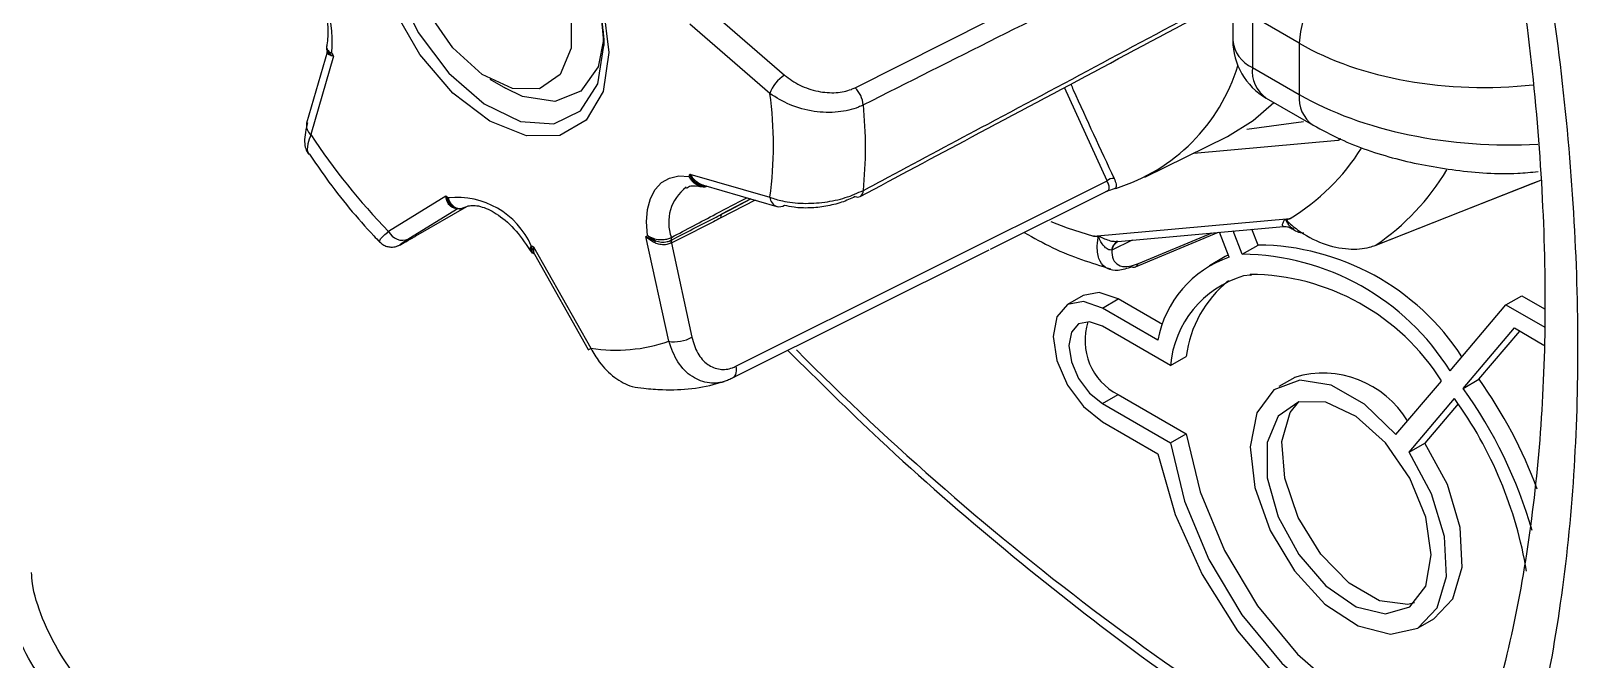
# Model space of a CAD drawing. Extents: x 7 to 113, y 1 to 87.
# Drawn here: x 11.215 to 12.616, y 2.91 to 3.474 of the extents above; entities that cross this region are included whole.
import ezdxf

# ---------------------------------------------------------------- set-up
doc = ezdxf.new("R2010")
doc.units = 0
doc.header["$MEASUREMENT"] = 0
doc.layers.add('OBJECT', color=7, linetype='CONTINUOUS')

msp = doc.modelspace()

# ---------------------------------------------------------------- linework, layer by layer
at = {"layer": 'OBJECT'}
for p, q in [((11.9541, 3.4233), (12.2999, 3.5974)), ((12.2931, 3.512), (12.2931, 3.4659)), ((11.8261, 3.4906), (11.8908, 3.4346)), ((11.8776, 3.4181), (11.8058, 3.4802)), ((12.3527, 3.4632), (12.3106, 3.4875)), ((12.3106, 3.4875), (12.3106, 3.4414)), ((12.3527, 3.4632), (12.3527, 3.4171)), ((11.4805, 3.456), (11.4618, 3.3915)), ((11.486, 3.4516), (11.4656, 3.3812)), ((11.4805, 3.4562), (11.4806, 3.4563)), ((12.3106, 3.4414), (12.3527, 3.4171)), ((11.6262, 3.431), (11.6403, 3.4228)), ((12.1803, 3.3397), (12.1421, 3.4235)), ((12.3231, 3.414), (12.3652, 3.3897)), ((12.3056, 3.3861), (12.3566, 3.3931)), ((12.2142, 3.343), (12.2882, 3.3796)), ((12.3875, 3.3763), (12.3901, 3.3778)), ((12.258, 3.3647), (12.3875, 3.3763)), ((11.8058, 3.3458), (11.8776, 3.3251)), ((11.8181, 3.3358), (11.884, 3.3168)), ((11.8472, 3.1735), (12.1803, 3.3397)), ((11.5354, 3.2945), (11.5868, 3.3262)), ((11.8643, 3.3225), (11.8335, 3.3065)), ((11.8604, 3.3236), (11.8343, 3.3099)), ((12.0757, 3.2784), (12.18, 3.3305)), ((11.5978, 3.315), (11.5536, 3.2877)), ((11.56, 3.2904), (11.6057, 3.3167)), ((12.1681, 3.2901), (12.3445, 3.3059)), ((12.1898, 3.2855), (12.3387, 3.2988)), ((12.2057, 3.2625), (12.2803, 3.2936)), ((12.2899, 3.2714), (12.2812, 3.2937)), ((12.3015, 3.274), (12.2935, 3.2948)), ((12.3157, 3.2822), (12.3102, 3.2963)), ((11.6656, 3.2807), (11.717, 3.1896)), ((11.7868, 3.1959), (11.7664, 3.2897)), ((11.7892, 3.284), (11.7888, 3.2838)), ((11.789, 3.2865), (11.7895, 3.2868)), ((11.7892, 3.284), (11.8076, 3.1995)), ((12.2028, 3.2867), (12.1844, 3.2776)), ((12.1896, 3.2853), (12.1898, 3.2855)), ((12.2083, 3.2655), (12.2746, 3.2931)), ((12.3015, 3.274), (12.3157, 3.2822)), ((12.4207, 3.2817), (12.4213, 3.282)), ((11.6663, 3.274), (11.7146, 3.1884)), ((12.0741, 3.2776), (11.8427, 3.1622)), ((12.1844, 3.2776), (12.1841, 3.2777)), ((12.2861, 3.2718), (12.272, 3.2636)), ((12.2891, 3.2734), (12.2861, 3.2718)), ((12.3089, 3.2551), (12.3027, 3.2546)), ((12.3089, 3.2551), (12.3086, 3.2558)), ((12.3089, 3.2551), (12.3105, 3.2561)), ((12.1589, 3.237), (12.1447, 3.2288)), ((12.176, 3.2257), (12.1901, 3.2339)), ((12.2258, 3.1969), (12.176, 3.2257)), ((12.2301, 3.2108), (12.1901, 3.2339)), ((12.4881, 3.1694), (12.5382, 3.2285)), ((12.5382, 3.2285), (12.5523, 3.2367)), ((12.5382, 3.2285), (12.573, 3.2084)), ((12.5523, 3.2367), (12.5727, 3.2249)), ((12.2371, 3.1741), (12.176, 3.2094)), ((12.4999, 3.1536), (12.5458, 3.2078)), ((12.514, 3.1618), (12.5507, 3.205)), ((12.5458, 3.2078), (12.5723, 3.1925)), ((12.2371, 3.1741), (12.2513, 3.1822)), ((12.3486, 3.1635), (12.3345, 3.1554)), ((12.4394, 3.1121), (12.4803, 3.1602)), ((12.4999, 3.1536), (12.514, 3.1618)), ((12.176, 3.14), (12.1901, 3.1481)), ((12.176, 3.14), (12.2371, 3.1047)), ((12.1901, 3.1481), (12.2513, 3.1128)), ((12.4513, 3.0963), (12.4921, 3.1445)), ((12.4954, 3.1398), (12.4654, 3.1044)), ((12.176, 3.1236), (12.2258, 3.0949)), ((12.2371, 3.1047), (12.2513, 3.1128)), ((12.4513, 3.0963), (12.4654, 3.1044)), ((12.4594, 2.9388), (12.4736, 2.947))]:
    msp.add_line(p, q, dxfattribs=at)
at = {"layer": 'OBJECT', "flags": 128}
for points in [[(11.7331, 3.455), (11.7279, 3.4198), (11.7127, 3.3942), (11.6891, 3.3805), (11.6592, 3.3802), (11.6262, 3.3932), (11.5932, 3.4183), (11.5634, 3.4531), (11.5397, 3.4941), (11.5245, 3.5372), (11.5193, 3.5784), (11.5245, 3.6135), (11.5397, 3.6392), (11.5634, 3.6529), (11.5932, 3.6532), (11.6262, 3.6402), (11.6592, 3.615), (11.6891, 3.5803), (11.7127, 3.5393), (11.7279, 3.4961), (11.7331, 3.455)], [(11.6293, 3.6333), (11.6211, 3.6376), (11.5894, 3.6467), (11.562, 3.6418), (11.5419, 3.6236), (11.5312, 3.594), (11.5312, 3.5562), (11.5419, 3.5143), (11.562, 3.4729), (11.5894, 3.4364), (11.6211, 3.4088), (11.6537, 3.3931), (11.6837, 3.391), (11.7078, 3.4027), (11.7233, 3.4269), (11.7287, 3.4611), (11.7287, 3.4611)], [(11.552, 3.5596), (11.557, 3.5876), (11.5713, 3.6061), (11.5931, 3.6125), (11.6194, 3.606), (11.6465, 3.5874), (11.6709, 3.5593), (11.6893, 3.5254), (11.6992, 3.4903), (11.6992, 3.4588), (11.6893, 3.4351), (11.6709, 3.4224), (11.6465, 3.4225), (11.6194, 3.4353), (11.5931, 3.459), (11.5713, 3.4906), (11.557, 3.5257), (11.552, 3.5596)], [(11.7286, 3.4677), (11.7234, 3.442), (11.7081, 3.4202), (11.6845, 3.4109), (11.6557, 3.4155), (11.6403, 3.4228)], [(12.2882, 3.3796), (12.3113, 3.3938), (12.3299, 3.41)], [(11.7679, 3.2908), (11.7669, 3.3029), (11.7678, 3.3141), (11.7704, 3.3239), (11.7747, 3.332), (11.7805, 3.3382), (11.7876, 3.3423), (11.7959, 3.3442), (11.8051, 3.3438)], [(12.4207, 3.2817), (12.5623, 3.3376), (12.5694, 3.3404)], [(12.4213, 3.282), (12.4366, 3.2881), (12.4981, 3.3123), (12.5694, 3.3405)], [(11.8343, 3.3099), (11.8415, 3.3136), (11.8606, 3.3235)], [(12.1297, 3.3032), (12.1443, 3.2977), (12.1681, 3.2901)], [(12.1901, 3.2339), (12.1732, 3.2397), (12.1589, 3.237)], [(12.176, 3.2257), (12.1591, 3.2316), (12.1447, 3.2288), (12.1351, 3.2178), (12.1318, 3.2002), (12.1351, 3.1787), (12.1447, 3.1566), (12.1591, 3.1373), (12.176, 3.1236)], [(12.176, 3.2094), (12.1645, 3.2134), (12.1547, 3.2115), (12.1482, 3.204), (12.1459, 3.192), (12.1482, 3.1774), (12.1547, 3.1624), (12.1645, 3.1492), (12.176, 3.14)], [(11.8472, 3.1735), (11.8474, 3.1714), (11.8474, 3.1695), (11.8471, 3.1677), (11.8467, 3.166), (11.846, 3.1647), (11.8451, 3.1635), (11.844, 3.1627), (11.8427, 3.1622)], [(12.4394, 3.1121), (12.4112, 3.1396), (12.3812, 3.1566), (12.3531, 3.161), (12.33, 3.1524), (12.3146, 3.1317), (12.3086, 3.1013), (12.3127, 3.0647), (12.3265, 3.0261), (12.3484, 2.9899), (12.3758, 2.9602), (12.4057, 2.9405), (12.4345, 2.933), (12.4591, 2.9386), (12.4765, 2.9567), (12.4848, 2.985), (12.483, 3.0206), (12.4714, 3.0591), (12.4513, 3.0963)], [(12.4712, 3.0042), (12.4662, 3.0381), (12.4518, 3.0732), (12.43, 3.1047), (12.4038, 3.1285), (12.3766, 3.1413), (12.3522, 3.1414), (12.3338, 3.1287), (12.324, 3.105), (12.324, 3.0735), (12.3338, 3.0384), (12.3522, 3.0045), (12.3766, 2.9764), (12.4038, 2.9578), (12.43, 2.9513), (12.4518, 2.9577), (12.4662, 2.9762), (12.4712, 3.0042)], [(12.456, 2.9611), (12.4502, 2.9598), (12.4247, 2.9631), (12.3974, 2.9789), (12.372, 3.0049), (12.3518, 3.0378), (12.3397, 3.073), (12.3372, 3.1059), (12.3446, 3.1319), (12.352, 3.1413)], [(12.2513, 3.1128), (12.2638, 3.0607), (12.2856, 3.0082), (12.3153, 2.9587), (12.3511, 2.9153), (12.3907, 2.8807), (12.4315, 2.8572), (12.4711, 2.8461), (12.5068, 2.8482), (12.5188, 2.8524)], [(12.2371, 3.1047), (12.2496, 3.0525), (12.2715, 3.0001), (12.3012, 2.9506), (12.337, 2.9072), (12.3765, 2.8726), (12.4174, 2.849), (12.4569, 2.8379), (12.4927, 2.84), (12.5224, 2.8552), (12.5253, 2.8577)], [(12.4736, 2.947), (12.4906, 2.9648), (12.4989, 2.9932), (12.4972, 3.0287), (12.4856, 3.0673), (12.4654, 3.1044)], [(12.2258, 3.0949), (12.2412, 3.0405), (12.2655, 2.9866), (12.2973, 2.9361), (12.3348, 2.8919), (12.3758, 2.8566), (12.4181, 2.8322), (12.4591, 2.8201), (12.4966, 2.821), (12.5219, 2.8306)]]:
    msp.add_lwpolyline(points, dxfattribs=at)
at = {"layer": 'OBJECT'}
for centre, radius, start, end in [((11.5155, 3.4528), 0.2134, 2.2328, 57.7618), ((11.3649, 3.4632), 0.12, 355.777, 46.6345), ((12.4456, 3.4587), 0.093, 124.7736, 177.2477), ((12.3531, 3.4659), 0.06, 180, 240.0027), ((12.3227, 3.4686), 0.0297, 185.2071, 246.1137), ((11.477, 3.454), 0.00412, 353.7468, 25.7425), ((11.8844, 3.6661), 0.4525, 207.9064, 208.3015), ((11.9064, 3.4086), 0.0303, 121.0403, 161.845), ((12.1383, 3.4922), 0.1668, 287.3723, 342.8225), ((12.3403, 3.4383), 0.0298, 173.9229, 234.7641), ((11.9365, 3.4054), 0.0251, 5.7284, 45.5342), ((11.5424, 3.3716), 0.3384, 352.0997, 7.9003), ((11.568, 3.3695), 0.3954, 354.4369, 5.5631), ((12.3823, 3.414), 0.0298, 173.9265, 234.7255), ((11.4719, 3.3894), 0.0103, 167.9191, 232.5897), ((11.9501, 3.6992), 0.5795, 213.2808, 224.3084), ((12.2435, 3.4727), 0.1949, 301.1951, 327.8388), ((12.297, 3.4635), 0.22, 304.4073, 328.809), ((11.6637, 3.3934), 0.1499, 340.6772, 341.4943), ((11.8134, 3.3355), 0.00304, 101.5911, 129.4598), ((12.186, 3.3337), 0.00828, 86.4155, 133.8738), ((11.7991, 3.584), 0.3339, 230.5149, 230.9942), ((11.5969, 3.2522), 0.0727, 23.707, 96.2984), ((11.8261, 3.3025), 0.0393, 126.8056, 200.1145), ((11.8876, 3.3262), 0.0101, 186.4822, 249.2031), ((11.9562, 3.3307), 0.00549, 247.4796, 295.6939), ((11.955, 3.3312), 0.00649, 303.3419, 0.4736), ((11.5899, 3.3158), 0.00271, 59.334, 96.8072), ((11.8369, 3.3075), 0.00351, 136.4965, 196.5899), ((11.8862, 3.325), 0.00848, 255.1048, 302.5037), ((11.548, 3.3005), 0.014, 205.5413, 293.616), ((12.3079, 3.2898), 0.0362, 24.1676, 25.4977), ((11.7229, 3.4539), 0.1824, 250.9829, 251.7002), ((11.7157, 3.3619), 0.0883, 305.0888, 306.2637), ((11.7579, 3.2886), 0.0172, 344.8599, 350.959), ((11.793, 3.2849), 0.00437, 158.7399, 194.2926), ((11.785, 3.2881), 0.00426, 338.2266, 12.6396), ((11.7936, 3.285), 0.00444, 155.7153, 191.9166), ((12.139, 3.2793), 0.035, 17.0399, 18.3684), ((12.1952, 3.2755), 0.0113, 119.9315, 169.1386), ((12.1968, 3.2748), 0.0127, 123.2525, 166.8619), ((12.3138, 3.0615), 0.2207, 33.0772, 89.5197), ((11.6623, 3.2721), 0.00436, 31.0848, 62.2573), ((12.2036, 3.267), 0.00488, 294.8324, 342.624), ((12.3218, 3.179), 0.0977, 109.0866, 169.4171), ((12.2992, 3.0512), 0.2228, 32.0359, 89.3996), ((12.204, 3.2668), 0.00455, 250.7964, 291.5024), ((12.3294, 3.1658), 0.0927, 106.7274, 174.9006), ((12.3076, 3.0519), 0.2039, 32.1038, 89.7119), ((12.3539, 3.1692), 0.1035, 128.6822, 172.7627), ((12.215, 3.1967), 0.0546, 162.1557, 242.9158), ((11.7393, 3.3341), 0.1462, 261.2485, 288.9703), ((11.792, 3.2274), 0.032, 260.5814, 299.1264), ((11.7084, 3.2036), 0.0165, 292.0636, 301.671), ((13.6605, 4.93), 2.4755, 224.7226, 241.6195), ((12.374, 3.0784), 0.0888, 31.2426, 106.6344), ((12.1583, 2.9094), 0.4199, 16.1562, 35.5603), ((12.1675, 2.9147), 0.4256, 20.4256, 35.494), ((12.1926, 2.9285), 0.3692, 9.5158, 35.7958)]:
    msp.add_arc(centre, radius, start, end, dxfattribs=at)
for centre, major_axis, ratio, start_param, end_param in [((12.5295, 3.5747), (0.2499, 0.0106), 0.603442, 3.901509, 4.819624), ((12.5295, 3.5097), (0.2499, -0.0096), 0.549881, 3.948152, 4.883357), ((12.384, 3.3854), (-0.005, 0.00866), 0.577356, 2.879871, 3.148475)]:
    msp.add_ellipse(centre, major_axis=major_axis, ratio=ratio, start_param=start_param, end_param=end_param, dxfattribs=at)
for points, knots in [([(12.6085, 2.422), (12.6363, 2.4803), (12.6925, 2.5984), (12.7324, 2.786), (12.7505, 2.9543), (12.7555, 3.0943), (12.7514, 3.2424), (12.7341, 3.4392), (12.6943, 3.6901), (12.6374, 3.8928), (12.6085, 3.9954)], [0, 0, 0, 0, 0.158308, 0.320393, 0.4075, 0.494607, 0.584228, 0.67385, 0.834938, 1, 1, 1, 1]), ([(12.4422, 3.9822), (12.4435, 3.9785), (12.4604, 3.9305), (12.4862, 3.8377), (12.5193, 3.7049), (12.5444, 3.5734), (12.5621, 3.4456), (12.572, 3.3234), (12.5743, 3.208), (12.5691, 3.0995), (12.5567, 2.9975), (12.5374, 2.9023), (12.5112, 2.8152), (12.4788, 2.7373), (12.4408, 2.6695), (12.3969, 2.6123), (12.3575, 2.5715), (12.3305, 2.5533), (12.3221, 2.5476)], [0, 0, 0, 0, 0.0057715, 0.0742779, 0.1436979, 0.2135393, 0.2831702, 0.3519849, 0.4195578, 0.4866328, 0.554417, 0.6228685, 0.6916463, 0.7604292, 0.8289965, 0.8975493, 0.9679071, 1, 1, 1, 1]), ([(12.4778, 3.9429), (12.4876, 3.9104), (12.5253, 3.7856), (12.5736, 3.5676), (12.6045, 3.3026), (12.6031, 3.0549), (12.5735, 2.8633), (12.5295, 2.7167), (12.4951, 2.6477), (12.4778, 2.613)], [0, 0, 0, 0, 0.062214, 0.238483, 0.419893, 0.595629, 0.776478, 0.887615, 1, 1, 1, 1]), ([(12.3108, 3.5834), (12.3042, 3.5801), (12.2679, 3.5618), (12.1515, 3.5033), (12.0416, 3.4481), (11.9615, 3.4079)], [0, 0, 0, 0, 0.056183, 0.311886, 1, 1, 1, 1]), ([(11.6941, 3.5677), (11.6942, 3.5675), (11.7025, 3.5565), (11.7142, 3.5305), (11.7267, 3.4936), (11.7281, 3.4717), (11.7287, 3.4611)], [0, 0, 0, 0, 0.006071, 0.3458, 0.684938, 1, 1, 1, 1]), ([(11.4608, 3.5286), (11.463, 3.5256), (11.4701, 3.5159), (11.4777, 3.4966), (11.4821, 3.4749), (11.4805, 3.4647), (11.4797, 3.4599)], [0, 0, 0, 0, 0.132867, 0.434646, 0.733469, 1, 1, 1, 1]), ([(11.9586, 3.3257), (11.992, 3.3435), (12.1035, 3.4029), (12.215, 3.4624), (12.2931, 3.504)], [0, 0, 0, 0, 0.2996579, 1, 1, 1, 1]), ([(11.9615, 3.3312), (11.969, 3.3352), (12.0062, 3.355), (12.1167, 3.414), (12.2198, 3.469), (12.2931, 3.5081)], [0, 0, 0, 0, 0.067336, 0.336684, 1, 1, 1, 1]), ([(11.4801, 3.4608), (11.48, 3.4606), (11.4795, 3.4594), (11.4798, 3.4573), (11.4807, 3.4559), (11.4811, 3.4554)], [0, 0, 0, 0, 0.132721, 0.640442, 1, 1, 1, 1]), ([(11.48, 3.4612), (11.4799, 3.4606), (11.4796, 3.459), (11.4807, 3.4569), (11.4824, 3.4555), (11.4835, 3.4548), (11.484, 3.4546), (11.4843, 3.4545), (11.4844, 3.4544), (11.4845, 3.4544), (11.4845, 3.4544), (11.4845, 3.4543)], [0, 0, 0, 0, 0.214027, 0.601823, 0.813345, 0.909827, 0.956103, 0.97858, 0.986692, 0.988978, 1, 1, 1, 1]), ([(11.4811, 3.4535), (11.481, 3.4536), (11.4805, 3.4542), (11.4801, 3.455), (11.4805, 3.4559), (11.4806, 3.456)], [0, 0, 0, 0, 0.14165, 0.887361, 1, 1, 1, 1]), ([(11.4807, 3.4558), (11.4811, 3.4553), (11.4822, 3.4537), (11.4843, 3.4524), (11.486, 3.4516), (11.486, 3.4516)], [0, 0, 0, 0, 0.305813, 0.98165, 1, 1, 1, 1]), ([(11.4845, 3.4543), (11.4845, 3.4543), (11.4845, 3.4543), (11.4844, 3.4543), (11.4843, 3.4544), (11.484, 3.4544), (11.4835, 3.4544), (11.4825, 3.4546), (11.4814, 3.455), (11.4809, 3.4555), (11.4807, 3.4558)], [0, 0, 0, 0, 0.018932, 0.022873, 0.037917, 0.077598, 0.15875, 0.32593, 0.684843, 1, 1, 1, 1]), ([(11.486, 3.4516), (11.486, 3.4516), (11.4844, 3.4518), (11.4825, 3.4524), (11.4814, 3.4532), (11.4811, 3.4535)], [0, 0, 0, 0, 0.018331, 0.693918, 1, 1, 1, 1]), ([(11.8908, 3.4346), (11.8951, 3.4314), (11.9039, 3.4249), (11.9205, 3.4195), (11.9369, 3.4182), (11.948, 3.4205), (11.953, 3.4228), (11.9541, 3.4233)], [0, 0, 0, 0, 0.244967, 0.490377, 0.723034, 0.938926, 1, 1, 1, 1]), ([(12.1476, 3.4265), (12.1484, 3.4248), (12.1611, 3.3964), (12.1742, 3.3683), (12.1865, 3.342)], [0, 0, 0, 0, 0.059674, 1, 1, 1, 1]), ([(11.9615, 3.4079), (11.96, 3.4072), (11.9534, 3.404), (11.9387, 3.4007), (11.917, 3.4013), (11.8949, 3.4071), (11.8834, 3.4144), (11.8776, 3.4181)], [0, 0, 0, 0, 0.062062, 0.280898, 0.514816, 0.758819, 1, 1, 1, 1]), ([(11.4626, 3.3917), (11.4613, 3.3861), (11.4589, 3.3767), (11.4612, 3.3663), (11.4642, 3.3634), (11.4643, 3.3634)], [0, 0, 0, 0, 0.587146, 0.990508, 1, 1, 1, 1]), ([(11.4656, 3.3812), (11.4647, 3.3785), (11.4623, 3.3717), (11.462, 3.3655), (11.4642, 3.3639), (11.4645, 3.3637)], [0, 0, 0, 0, 0.379726, 0.915471, 1, 1, 1, 1]), ([(12.3652, 3.3897), (12.3732, 3.3854), (12.3959, 3.3732), (12.4387, 3.3585), (12.4928, 3.3485), (12.5368, 3.3451), (12.5609, 3.3475), (12.567, 3.3482)], [0, 0, 0, 0, 0.141406, 0.400655, 0.65785, 0.914041, 1, 1, 1, 1]), ([(11.4644, 3.3636), (11.4693, 3.3564), (11.4872, 3.3304), (11.5088, 3.3044), (11.5256, 3.2868), (11.5273, 3.2851)], [0, 0, 0, 0, 0.2580164, 0.9259626, 1, 1, 1, 1]), ([(11.8029, 3.3333), (11.804, 3.3341), (11.8068, 3.3362), (11.8126, 3.3351), (11.8161, 3.3345)], [0, 0, 0, 0, 0.402362, 1, 1, 1, 1]), ([(11.8051, 3.3438), (11.8052, 3.3438), (11.8052, 3.3437), (11.8053, 3.3436), (11.8054, 3.3435), (11.8056, 3.3432), (11.8061, 3.3425), (11.8073, 3.3411), (11.8091, 3.3394), (11.8107, 3.3384), (11.8115, 3.3379)], [0, 0, 0, 0, 0.0189371, 0.0228625, 0.0379129, 0.0775667, 0.15873, 0.3259173, 0.6848241, 1, 1, 1, 1]), ([(11.8156, 3.3347), (11.8154, 3.3347), (11.8144, 3.3348), (11.8119, 3.336), (11.8089, 3.3382), (11.8068, 3.3409), (11.8059, 3.3424), (11.8055, 3.3431), (11.8053, 3.3434), (11.8052, 3.3436), (11.8052, 3.3437), (11.8052, 3.3437), (11.8051, 3.3438)], [0, 0, 0, 0, 0.029608, 0.237296, 0.613628, 0.818889, 0.912496, 0.957403, 0.979217, 0.987101, 0.989299, 1, 1, 1, 1]), ([(11.8058, 3.3458), (11.8059, 3.3458), (11.8071, 3.3438), (11.8094, 3.3411), (11.812, 3.3391), (11.8128, 3.3385)], [0, 0, 0, 0, 0.018337, 0.69393, 1, 1, 1, 1]), ([(11.8115, 3.3379), (11.8108, 3.3385), (11.8086, 3.3407), (11.8068, 3.3436), (11.8058, 3.3458), (11.8058, 3.3458)], [0, 0, 0, 0, 0.305803, 0.981651, 1, 1, 1, 1]), ([(11.8207, 3.3351), (11.8206, 3.335), (11.8191, 3.3346), (11.816, 3.3353), (11.8131, 3.3367), (11.8117, 3.3377), (11.8115, 3.3379)], [0, 0, 0, 0, 0.051549, 0.518521, 0.920139, 1, 1, 1, 1]), ([(11.8128, 3.3385), (11.8143, 3.3374), (11.8161, 3.3362), (11.8179, 3.336), (11.8181, 3.3359)], [0, 0, 0, 0, 0.881777, 1, 1, 1, 1]), ([(12.18, 3.3304), (12.1801, 3.3305), (12.1812, 3.3309), (12.1822, 3.3326), (12.1822, 3.3358), (12.1809, 3.3384), (12.1803, 3.3397)], [0, 0, 0, 0, 0.053234, 0.358039, 0.677461, 1, 1, 1, 1]), ([(12.1865, 3.342), (12.1873, 3.3401), (12.1886, 3.3368), (12.1883, 3.3342), (12.1881, 3.333)], [0, 0, 0, 0, 0.552192, 1, 1, 1, 1]), ([(11.5868, 3.3262), (11.5868, 3.3262), (11.5875, 3.324), (11.5888, 3.3211), (11.5907, 3.3189), (11.5913, 3.3182)], [0, 0, 0, 0, 0.018359, 0.694179, 1, 1, 1, 1]), ([(11.5896, 3.3185), (11.5892, 3.3192), (11.5878, 3.3213), (11.5871, 3.3241), (11.5868, 3.3262), (11.5868, 3.3262)], [0, 0, 0, 0, 0.306069, 0.981678, 1, 1, 1, 1]), ([(11.5889, 3.3245), (11.589, 3.3244), (11.589, 3.3244), (11.589, 3.3243), (11.5891, 3.3241), (11.5892, 3.3238), (11.5894, 3.323), (11.5901, 3.3215), (11.5917, 3.3188), (11.5943, 3.3164), (11.5976, 3.315), (11.6007, 3.3148), (11.6028, 3.3156), (11.6038, 3.316)], [0, 0, 0, 0, 0.0070593, 0.0085159, 0.0137166, 0.0281421, 0.0577969, 0.119645, 0.2552317, 0.5038281, 0.6410225, 0.8383981, 1, 1, 1, 1]), ([(11.5913, 3.3182), (11.5909, 3.3187), (11.5901, 3.3198), (11.5894, 3.3217), (11.5891, 3.3231), (11.589, 3.3238), (11.589, 3.3241), (11.589, 3.3243), (11.589, 3.3244), (11.5889, 3.3244), (11.5889, 3.3245)], [0, 0, 0, 0, 0.31517, 0.674091, 0.841305, 0.922408, 0.962121, 0.977166, 0.981062, 1, 1, 1, 1]), ([(11.7892, 3.289), (11.8025, 3.296), (11.825, 3.3079), (11.8476, 3.3198), (11.8568, 3.3246)], [0, 0, 0, 0, 0.590802, 1, 1, 1, 1]), ([(11.8156, 3.3349), (11.8163, 3.3347), (11.8182, 3.3341), (11.82, 3.3346), (11.8212, 3.335)], [0, 0, 0, 0, 0.38803, 1, 1, 1, 1]), ([(11.8776, 3.3251), (11.8812, 3.3238), (11.8899, 3.3209), (11.907, 3.3191), (11.9267, 3.3202), (11.9459, 3.3242), (11.9563, 3.3289), (11.9615, 3.3312)], [0, 0, 0, 0, 0.156463, 0.377208, 0.586935, 0.792745, 1, 1, 1, 1]), ([(11.9541, 3.3256), (11.9502, 3.3238), (11.9424, 3.3202), (11.9278, 3.3167), (11.913, 3.3151), (11.9001, 3.3156), (11.8935, 3.3172), (11.8908, 3.3178)], [0, 0, 0, 0, 0.20417, 0.408137, 0.617899, 0.840882, 1, 1, 1, 1]), ([(12.1881, 3.333), (12.187, 3.3327), (12.1845, 3.3319), (12.181, 3.3307), (12.179, 3.33), (12.1789, 3.33)], [0, 0, 0, 0, 0.41795, 0.987087, 1, 1, 1, 1]), ([(12.18, 3.3304), (12.18, 3.3303), (12.18, 3.3303), (12.1797, 3.3303), (12.1795, 3.3303)], [0, 0, 0, 0, 0.27961, 1, 1, 1, 1]), ([(11.5963, 3.3152), (11.5963, 3.3152), (11.595, 3.3148), (11.5927, 3.3157), (11.5906, 3.3172), (11.5897, 3.3184), (11.5896, 3.3185)], [0, 0, 0, 0, 0.021039, 0.452416, 0.912979, 1, 1, 1, 1]), ([(11.5913, 3.3182), (11.5915, 3.318), (11.5921, 3.3173), (11.5929, 3.3169), (11.5935, 3.3165)], [0, 0, 0, 0, 0.251854, 1, 1, 1, 1]), ([(11.5935, 3.3164), (11.5945, 3.3159), (11.5968, 3.3147), (11.6005, 3.3146), (11.6027, 3.3157), (11.6037, 3.3161)], [0, 0, 0, 0, 0.331859, 0.705572, 1, 1, 1, 1]), ([(11.6037, 3.316), (11.605, 3.3166), (11.6086, 3.3182), (11.6185, 3.3176), (11.6341, 3.3098), (11.6506, 3.2955), (11.6596, 3.2818), (11.6643, 3.2748)], [0, 0, 0, 0, 0.127238, 0.350294, 0.555683, 0.773577, 1, 1, 1, 1]), ([(11.7895, 3.2868), (11.8022, 3.2933), (11.8172, 3.301), (11.8321, 3.3087), (11.8343, 3.3099)], [0, 0, 0, 0, 0.849806, 1, 1, 1, 1]), ([(11.5277, 3.2855), (11.5275, 3.2859), (11.5271, 3.287), (11.5325, 3.2918), (11.5354, 3.2945)], [0, 0, 0, 0, 0.44701, 1, 1, 1, 1]), ([(11.8335, 3.3065), (11.8313, 3.3053), (11.8166, 3.2977), (11.8018, 3.2903), (11.7892, 3.284)], [0, 0, 0, 0, 0.150182, 1, 1, 1, 1]), ([(12.1059, 3.2935), (12.1144, 3.2887), (12.1401, 3.2742), (12.1659, 3.2662), (12.1832, 3.2608)], [0, 0, 0, 0, 0.333337, 1, 1, 1, 1]), ([(12.3387, 3.2989), (12.3384, 3.2989), (12.3376, 3.2991), (12.3377, 3.3009), (12.3384, 3.3031), (12.3394, 3.3048), (12.34, 3.3052), (12.3403, 3.3054), (12.3405, 3.3054), (12.3406, 3.3054)], [0, 0, 0, 0, 0.203707, 0.476066, 0.776513, 0.912018, 0.954595, 0.975619, 1, 1, 1, 1]), ([(12.3387, 3.2987), (12.3402, 3.2987), (12.3434, 3.2988), (12.3455, 3.2972), (12.3466, 3.2964)], [0, 0, 0, 0, 0.483939, 1, 1, 1, 1]), ([(12.3406, 3.3054), (12.3416, 3.3055), (12.343, 3.3057), (12.3443, 3.3059), (12.3445, 3.3059)], [0, 0, 0, 0, 0.8209, 1, 1, 1, 1]), ([(12.3409, 3.3046), (12.3409, 3.3047), (12.3408, 3.3047), (12.3408, 3.3047), (12.3407, 3.3047), (12.3407, 3.3046), (12.3407, 3.3045), (12.3408, 3.3041), (12.3415, 3.3027), (12.3433, 3.2998), (12.3456, 3.298), (12.347, 3.2969)], [0, 0, 0, 0, 0.0128829, 0.0224094, 0.0292279, 0.0359927, 0.0449426, 0.066061, 0.1524421, 0.4956215, 1, 1, 1, 1]), ([(12.3445, 3.3059), (12.3442, 3.3058), (12.343, 3.3054), (12.3419, 3.305), (12.3409, 3.3046)], [0, 0, 0, 0, 0.220718, 1, 1, 1, 1]), ([(12.3409, 3.3046), (12.3411, 3.3045), (12.3442, 3.3014), (12.354, 3.2931), (12.3729, 3.2828), (12.3961, 3.2777), (12.4122, 3.2789), (12.4195, 3.2814), (12.4213, 3.282)], [0, 0, 0, 0, 0.008303, 0.153518, 0.438824, 0.69828, 0.92379, 1, 1, 1, 1]), ([(12.347, 3.2969), (12.3474, 3.2964), (12.3492, 3.2947), (12.3527, 3.2933), (12.3556, 3.2932), (12.3567, 3.2931)], [0, 0, 0, 0, 0.164155, 0.687138, 1, 1, 1, 1]), ([(11.5274, 3.2851), (11.5283, 3.2842), (11.5301, 3.2823), (11.5337, 3.2809), (11.5372, 3.2803), (11.5401, 3.2804), (11.5422, 3.2809), (11.5435, 3.2814), (11.5444, 3.2817), (11.5456, 3.2823), (11.5466, 3.2828), (11.5485, 3.2839), (11.5493, 3.2843)], [0, 0, 0, 0, 0.108033, 0.227669, 0.328794, 0.413785, 0.48046, 0.527897, 0.574862, 0.647648, 0.848063, 1, 1, 1, 1]), ([(11.5536, 3.2877), (11.5512, 3.2861), (11.5463, 3.2831), (11.5447, 3.2819), (11.5479, 3.2835), (11.5493, 3.2843)], [0, 0, 0, 0, 0.343723, 0.688066, 1, 1, 1, 1]), ([(11.5493, 3.2843), (11.5494, 3.2844), (11.5506, 3.285), (11.5548, 3.2874), (11.5591, 3.2898), (11.56, 3.2904)], [0, 0, 0, 0, 0.036015, 0.78743, 1, 1, 1, 1]), ([(11.6631, 3.2773), (11.6629, 3.2776), (11.6624, 3.2782), (11.6628, 3.2796), (11.6631, 3.2805), (11.6633, 3.281), (11.6634, 3.2812), (11.6634, 3.2813), (11.6634, 3.2814), (11.6635, 3.2814), (11.6635, 3.2814)], [0, 0, 0, 0, 0.400683, 0.719058, 0.864285, 0.933919, 0.967792, 0.980004, 0.983424, 1, 1, 1, 1]), ([(11.6635, 3.2814), (11.6635, 3.2814), (11.6635, 3.2813), (11.6635, 3.2813), (11.6634, 3.2811), (11.6634, 3.2808), (11.6634, 3.2802), (11.6634, 3.279), (11.6636, 3.2774), (11.6641, 3.2764), (11.6644, 3.276)], [0, 0, 0, 0, 0.0189377, 0.0228338, 0.037879, 0.0775917, 0.158695, 0.3259089, 0.6848296, 1, 1, 1, 1]), ([(11.6644, 3.276), (11.6643, 3.2764), (11.6643, 3.2776), (11.6649, 3.2793), (11.6656, 3.2807), (11.6656, 3.2807)], [0, 0, 0, 0, 0.305821, 0.981641, 1, 1, 1, 1]), ([(11.6656, 3.2807), (11.6656, 3.2807), (11.6654, 3.2789), (11.6653, 3.2766), (11.6659, 3.2749), (11.6661, 3.2744)], [0, 0, 0, 0, 0.018322, 0.693931, 1, 1, 1, 1]), ([(11.7746, 3.2841), (11.7736, 3.2846), (11.7706, 3.286), (11.768, 3.2881), (11.7664, 3.2897), (11.7664, 3.2897)], [0, 0, 0, 0, 0.306082, 0.981669, 1, 1, 1, 1]), ([(11.7664, 3.2897), (11.7664, 3.2897), (11.7681, 3.2886), (11.7709, 3.2871), (11.774, 3.2862), (11.7749, 3.2859)], [0, 0, 0, 0, 0.01835, 0.694187, 1, 1, 1, 1]), ([(11.7679, 3.2908), (11.7679, 3.2907), (11.7679, 3.2907), (11.768, 3.2907), (11.7681, 3.2906), (11.7684, 3.2904), (11.769, 3.29), (11.7704, 3.2892), (11.7735, 3.2879), (11.7776, 3.287), (11.7821, 3.287), (11.786, 3.2876), (11.7882, 3.2886), (11.7892, 3.289)], [0, 0, 0, 0, 0.007066, 0.008531, 0.013731, 0.028139, 0.057804, 0.119651, 0.255243, 0.503831, 0.641028, 0.838401, 1, 1, 1, 1]), ([(11.7749, 3.2859), (11.7741, 3.2863), (11.7723, 3.2871), (11.7703, 3.2885), (11.769, 3.2897), (11.7684, 3.2902), (11.7681, 3.2905), (11.768, 3.2906), (11.7679, 3.2907), (11.7679, 3.2907), (11.7679, 3.2908)], [0, 0, 0, 0, 0.315157, 0.67407, 0.84125, 0.922402, 0.962083, 0.977127, 0.981068, 1, 1, 1, 1]), ([(11.7888, 3.2838), (11.7876, 3.2834), (11.785, 3.2823), (11.7802, 3.2824), (11.7766, 3.2832), (11.7749, 3.284), (11.7746, 3.2841)], [0, 0, 0, 0, 0.288977, 0.637085, 0.928439, 1, 1, 1, 1]), ([(11.7749, 3.2859), (11.7767, 3.2855), (11.7802, 3.2846), (11.7852, 3.285), (11.7878, 3.286), (11.789, 3.2865)], [0, 0, 0, 0, 0.359929, 0.709166, 1, 1, 1, 1]), ([(12.1681, 3.2901), (12.1683, 3.2902), (12.1697, 3.2902), (12.171, 3.2903), (12.1721, 3.2903)], [0, 0, 0, 0, 0.179053, 1, 1, 1, 1]), ([(12.1724, 3.2896), (12.1713, 3.2897), (12.1698, 3.2899), (12.1684, 3.2901), (12.1681, 3.2901)], [0, 0, 0, 0, 0.779319, 1, 1, 1, 1]), ([(12.2025, 3.2625), (12.1982, 3.2611), (12.1897, 3.2584), (12.1799, 3.2605), (12.1732, 3.2672), (12.1709, 3.2774), (12.1717, 3.2857), (12.1723, 3.2894), (12.1724, 3.2896)], [0, 0, 0, 0, 0.200874, 0.400025, 0.605989, 0.832566, 0.991709, 1, 1, 1, 1]), ([(12.1721, 3.2903), (12.1722, 3.2903), (12.1724, 3.2904), (12.1728, 3.2903), (12.1738, 3.29), (12.1762, 3.2886), (12.1802, 3.2868), (12.1852, 3.2854), (12.1884, 3.2855), (12.1898, 3.2856)], [0, 0, 0, 0, 0.024371, 0.045382, 0.087961, 0.223475, 0.523935, 0.796283, 1, 1, 1, 1]), ([(12.1841, 3.2777), (12.1834, 3.2777), (12.1816, 3.2779), (12.1787, 3.2797), (12.1758, 3.283), (12.1739, 3.2864), (12.1731, 3.2888), (12.1727, 3.2895), (12.1726, 3.2896), (12.1726, 3.2896), (12.1725, 3.2896), (12.1725, 3.2896), (12.1724, 3.2896), (12.1724, 3.2896), (12.1724, 3.2896)], [0, 0, 0, 0, 0.1535, 0.380159, 0.626291, 0.875662, 0.967806, 0.976812, 0.980953, 0.984134, 0.9874, 0.990543, 0.996551, 1, 1, 1, 1]), ([(11.6629, 3.2774), (11.6629, 3.2772), (11.663, 3.2768), (11.6634, 3.2765), (11.6636, 3.2764)], [0, 0, 0, 0, 0.417635, 1, 1, 1, 1]), ([(11.6636, 3.2764), (11.6641, 3.2758), (11.6646, 3.2751), (11.6654, 3.2749), (11.6655, 3.2748)], [0, 0, 0, 0, 0.856638, 1, 1, 1, 1]), ([(11.6655, 3.2749), (11.6651, 3.2751), (11.6646, 3.2754), (11.6644, 3.2759), (11.6644, 3.276)], [0, 0, 0, 0, 0.783977, 1, 1, 1, 1]), ([(11.6654, 3.2748), (11.6654, 3.2748), (11.6657, 3.2747), (11.666, 3.2743), (11.6662, 3.274)], [0, 0, 0, 0, 0.0565708, 1, 1, 1, 1]), ([(11.6661, 3.2744), (11.6661, 3.2742), (11.6662, 3.2741), (11.6663, 3.274), (11.6663, 3.274)], [0, 0, 0, 0, 0.992975, 1, 1, 1, 1]), ([(12.1844, 3.2776), (12.1846, 3.2747), (12.185, 3.2689), (12.1899, 3.2638), (12.1976, 3.262), (12.2047, 3.2643), (12.2083, 3.2655)], [0, 0, 0, 0, 0.255732, 0.511068, 0.755324, 1, 1, 1, 1]), ([(11.8427, 3.1622), (11.8413, 3.1615), (11.835, 3.1587), (11.8228, 3.1573), (11.8074, 3.1631), (11.7941, 3.1762), (11.7892, 3.1893), (11.7868, 3.1959)], [0, 0, 0, 0, 0.062062, 0.280899, 0.514818, 0.758819, 1, 1, 1, 1]), ([(11.8076, 3.1995), (11.8091, 3.1945), (11.8121, 3.1845), (11.8213, 3.1744), (11.8324, 3.1699), (11.8414, 3.1708), (11.8461, 3.173), (11.8472, 3.1735)], [0, 0, 0, 0, 0.2449687, 0.4903752, 0.7230324, 0.9389253, 1, 1, 1, 1]), ([(11.717, 3.1896), (11.7194, 3.1854), (11.7251, 3.1753), (11.7378, 3.163), (11.752, 3.1549), (11.7609, 3.1542), (11.7644, 3.1539)], [0, 0, 0, 0, 0.216982, 0.523108, 0.813956, 1, 1, 1, 1]), ([(11.8938, 3.1877), (11.9211, 3.1606), (11.985, 3.0974), (12.0887, 3.0075), (12.2035, 2.917), (12.3198, 2.8368), (12.4123, 2.7791), (12.4657, 2.7519), (12.4802, 2.7446)], [0, 0, 0, 0, 0.145855, 0.341176, 0.536556, 0.731998, 0.927502, 1, 1, 1, 1]), ([(11.7644, 3.1537), (11.7701, 3.1532), (11.7934, 3.1511), (11.8178, 3.154), (11.8353, 3.1595), (11.8365, 3.1599)], [0, 0, 0, 0, 0.229803, 0.948254, 1, 1, 1, 1]), ([(11.2634, 2.886), (11.2627, 2.8866), (11.2545, 2.8949), (11.2399, 2.9155), (11.2241, 2.9469), (11.2158, 2.9735), (11.2152, 2.9852), (11.2151, 2.9885)], [0, 0, 0, 0, 0.025839, 0.311935, 0.601613, 0.888955, 1, 1, 1, 1]), ([(11.2369, 2.8786), (11.2297, 2.8869), (11.2154, 2.9036), (11.2001, 2.9351), (11.1968, 2.9558), (11.1951, 2.9665)], [0, 0, 0, 0, 0.326673, 0.652869, 1, 1, 1, 1])]:
    msp.add_open_spline(points, degree=3, knots=knots, dxfattribs=at)

doc.saveas('drawing.dxf')
